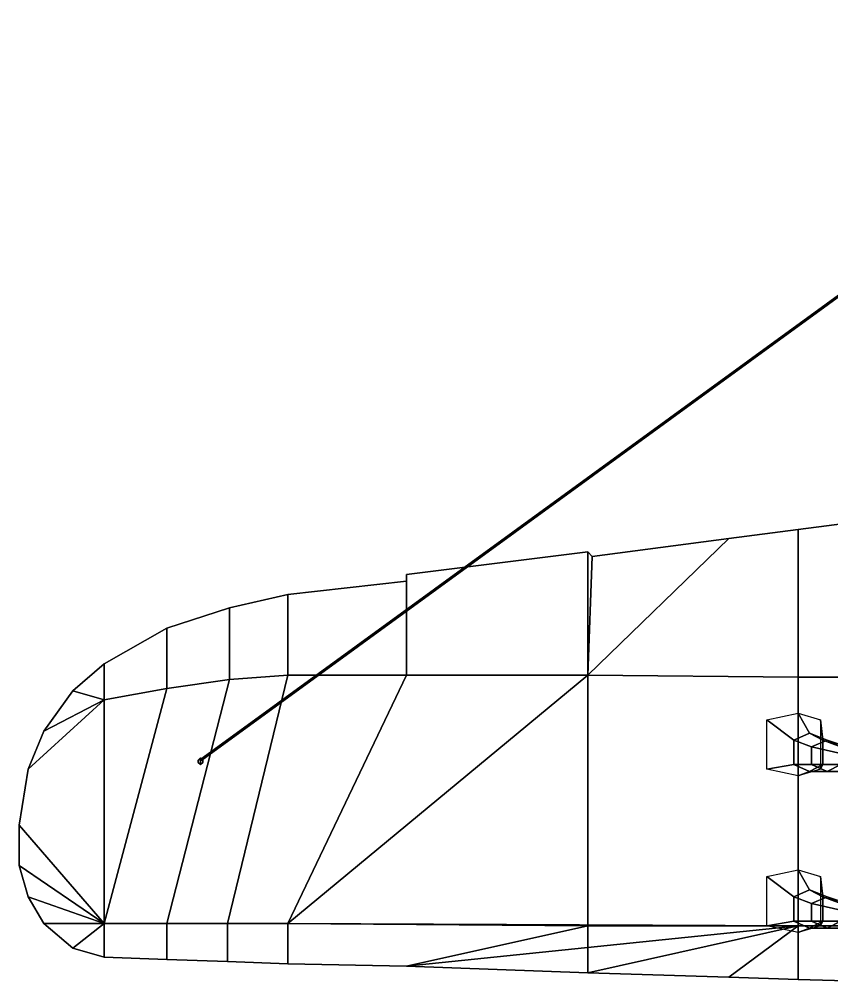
# Model space of a CAD drawing. Header units: millimetres. Extents: x -5.4 to 5.4, y -3.8 to 20.5.
# Drawn here: x -5.36 to -1.73, y -2.43 to 1.87 of the extents above; entities that cross this region are included whole.
import ezdxf

# ---------------------------------------------------------------- set-up
doc = ezdxf.new("R2010")
doc.units = ezdxf.units.MM
doc.layers.add('wing', color=5, linetype='Continuous')

msp = doc.modelspace()

# ---------------------------------------------------------------- linework, layer by layer
at = {"layer": 'wing'}
for points in [[(0, 1.87, 1.765), (-0.005, 1.87, 1.76), (-4.555, -1.44, 1.09), (-4.55, -1.44, 1.095)], [(-0.005, 1.87, 1.76), (0, 1.87, 1.755), (-4.55, -1.44, 1.085), (-4.555, -1.44, 1.09)], [(0.005, 1.87, 1.76), (0, 1.87, 1.765), (-4.55, -1.44, 1.095), (-4.545, -1.44, 1.09)], [(0, 1.87, 1.755), (0.005, 1.87, 1.76), (-4.545, -1.44, 1.09), (-4.55, -1.44, 1.085)], [(-1.5, -0.36, 0.95), (-1.5, -1.07, 0.83), (-1.88, -1.07, 0.85), (-1.88, -0.41, 0.97)], [(-1.5, -1.07, 1.07), (-1.5, -0.36, 0.95), (-1.88, -0.41, 0.97), (-1.88, -1.07, 1.11)], [(-1.88, -0.41, 0.97), (-1.88, -1.07, 0.85), (-2.82, -1.06, 0.85), (-2.19, -0.45, 0.97)], [(-1.88, -1.07, 1.11), (-1.88, -0.41, 0.97), (-2.19, -0.45, 0.97), (-2.82, -1.06, 1.08)], [(-2.19, -0.45, 0.97), (-2.82, -1.06, 0.85), (-2.82, -1.06, 0.85), (-2.8, -0.53, 0.97)], [(-2.82, -1.06, 1.08), (-2.19, -0.45, 0.97), (-2.8, -0.53, 0.97), (-2.82, -1.06, 1.08)], [(-2.82, -0.51, 0.97), (-2.82, -1.06, 0.85), (-3.63, -1.06, 0.88), (-3.63, -0.61, 0.97)], [(-2.82, -1.06, 1.08), (-2.82, -0.51, 0.97), (-3.63, -0.61, 0.97), (-3.63, -1.06, 1.06)], [(-2.8, -0.53, 0.97), (-2.82, -1.06, 0.85), (-2.82, -1.06, 0.85), (-2.82, -0.51, 0.97)], [(-2.82, -1.06, 1.08), (-2.8, -0.53, 0.97), (-2.82, -0.51, 0.97), (-2.82, -1.06, 1.08)], [(-3.63, -1.06, 1.06), (-3.63, -0.64, 0.97), (-4.16, -0.7, 0.97), (-4.16, -1.06, 1.04)], [(-3.63, -0.64, 0.97), (-3.63, -1.06, 0.88), (-4.16, -1.06, 0.9), (-4.16, -0.7, 0.97)], [(-3.63, -1.06, 1.06), (-3.63, -0.61, 0.97), (-3.63, -0.64, 0.97), (-3.63, -1.06, 1.06)], [(-3.63, -0.61, 0.97), (-3.63, -1.06, 0.88), (-3.63, -1.06, 0.88), (-3.63, -0.64, 0.97)], [(-4.16, -0.7, 0.97), (-4.16, -1.06, 0.9), (-4.42, -1.08, 0.9), (-4.42, -0.76, 0.97)], [(-4.16, -1.06, 1.04), (-4.16, -0.7, 0.97), (-4.42, -0.76, 0.97), (-4.42, -1.08, 1.03)], [(-4.42, -0.76, 0.97), (-4.42, -1.08, 0.9), (-4.7, -1.12, 0.91), (-4.7, -0.85, 0.97)], [(-4.42, -1.08, 1.03), (-4.42, -0.76, 0.97), (-4.7, -0.85, 0.97), (-4.7, -1.12, 1.01)], [(-4.7, -1.12, 1.01), (-4.7, -0.85, 0.97), (-4.98, -1.01, 0.97), (-4.98, -1.17, 1.01)], [(-4.7, -0.85, 0.97), (-4.7, -1.12, 0.91), (-4.98, -1.17, 0.91), (-4.98, -1.01, 0.97)], [(-4.98, -1.01, 0.97), (-4.98, -1.17, 0.91), (-4.98, -1.17, 0.91), (-5.12, -1.13, 0.96)], [(-4.98, -1.17, 1.01), (-4.98, -1.01, 0.97), (-5.12, -1.13, 0.96), (-4.98, -1.17, 1.01)], [(-4.16, -1.06, 0.9), (-4.43, -2.17, 0.9), (-4.7, -2.17, 0.91), (-4.42, -1.08, 0.9)], [(-4.43, -2.17, 1.03), (-4.16, -1.06, 1.04), (-4.42, -1.08, 1.03), (-4.7, -2.17, 1.01)], [(-3.63, -1.06, 0.88), (-4.16, -2.17, 0.9), (-4.43, -2.17, 0.9), (-4.16, -1.06, 0.9)], [(-4.16, -2.17, 1.04), (-3.63, -1.06, 1.06), (-4.16, -1.06, 1.04), (-4.43, -2.17, 1.03)], [(-2.82, -1.06, 0.85), (-2.82, -2.18, 0.85), (-4.16, -2.17, 0.9), (-3.63, -1.06, 0.88)], [(-1.88, -2.18, 1.11), (-1.88, -1.07, 1.11), (-2.82, -1.06, 1.08), (-4.16, -2.17, 1.04)], [(-4.16, -2.17, 1.04), (-2.82, -1.06, 1.08), (-3.63, -1.06, 1.06), (-4.16, -2.17, 1.04)], [(-1.88, -1.07, 0.85), (-1.88, -2.18, 0.85), (-2.82, -2.18, 0.85), (-2.82, -1.06, 0.85)], [(-1.5, -1.07, 0.83), (-1.5, -2.18, 0.83), (-1.88, -2.18, 0.85), (-1.88, -1.07, 0.85)], [(-1.5, -2.18, 1.07), (-1.5, -1.07, 1.07), (-1.88, -1.07, 1.11), (-1.88, -2.18, 1.11)], [(-4.42, -1.08, 0.9), (-4.7, -2.17, 0.91), (-4.98, -2.17, 0.91), (-4.7, -1.12, 0.91)], [(-4.7, -2.17, 1.01), (-4.42, -1.08, 1.03), (-4.7, -1.12, 1.01), (-4.98, -2.17, 1.01)], [(-4.98, -1.17, 1.01), (-5.12, -1.13, 0.96), (-5.25, -1.31, 0.95), (-4.98, -1.17, 1.01)], [(-5.12, -1.13, 0.96), (-4.98, -1.17, 0.91), (-4.98, -1.17, 0.91), (-5.25, -1.31, 0.95)], [(-4.7, -1.12, 0.91), (-4.98, -2.17, 0.91), (-4.98, -2.17, 0.91), (-4.98, -1.17, 0.91)], [(-4.98, -2.17, 1.01), (-4.7, -1.12, 1.01), (-4.98, -1.17, 1.01), (-4.98, -2.17, 1.01)], [(-4.98, -1.17, 1.01), (-5.32, -1.48, 0.94), (-5.36, -1.73, 0.94), (-4.98, -2.17, 1.01)], [(-5.32, -1.48, 0.94), (-4.98, -1.17, 0.91), (-4.98, -2.17, 0.91), (-5.36, -1.73, 0.94)], [(-5.25, -1.31, 0.95), (-4.98, -1.17, 0.91), (-4.98, -1.17, 0.91), (-5.32, -1.48, 0.94)], [(-4.98, -1.17, 1.01), (-5.25, -1.31, 0.95), (-5.32, -1.48, 0.94), (-4.98, -1.17, 1.01)], [(-1.83, -1.32, 0.75), (-1.9, -1.35, 0.75), (-2.02, -1.26, 0.85), (-1.88, -1.23, 0.85)], [(-1.77, -1.35, 0.75), (-1.83, -1.32, 0.75), (-1.88, -1.23, 0.85), (-1.78, -1.26, 0.85)], [(-1.9, -1.35, 0.75), (-1.9, -1.46, 0.75), (-2.02, -1.48, 0.85), (-2.02, -1.26, 0.85)], [(-1.77, -1.46, 0.75), (-1.77, -1.35, 0.75), (-1.78, -1.26, 0.85), (-1.78, -1.48, 0.85)], [(-1.75, -1.35, 0.69), (-1.82, -1.38, 0.69), (-1.9, -1.35, 0.75), (-1.83, -1.32, 0.75)], [(-1.69, -1.38, 0.69), (-1.75, -1.35, 0.69), (-1.83, -1.32, 0.75), (-1.77, -1.35, 0.75)], [(-1.82, -1.38, 0.69), (-1.82, -1.46, 0.69), (-1.9, -1.46, 0.75), (-1.9, -1.35, 0.75)], [(-1.66, -1.38, 0.61), (-1.69, -1.41, 0.61), (-1.82, -1.38, 0.69), (-1.75, -1.35, 0.69)], [(-1.69, -1.46, 0.69), (-1.69, -1.38, 0.69), (-1.77, -1.35, 0.75), (-1.77, -1.46, 0.75)], [(-1.63, -1.41, 0.61), (-1.66, -1.38, 0.61), (-1.75, -1.35, 0.69), (-1.69, -1.38, 0.69)], [(-1.69, -1.41, 0.61), (-1.69, -1.46, 0.61), (-1.82, -1.46, 0.69), (-1.82, -1.38, 0.69)], [(-4.55, -1.43, 1.02), (-4.56, -1.44, 1.02), (-4.56, -1.44, 1.1), (-4.55, -1.43, 1.1)], [(-4.55, -1.46, 1.1), (-4.55, -1.43, 1.1), (-4.56, -1.44, 1.1), (-4.56, -1.45, 1.1)], [(-4.56, -1.44, 1.02), (-4.56, -1.45, 1.02), (-4.56, -1.45, 1.1), (-4.56, -1.44, 1.1)], [(-4.56, -1.45, 1.02), (-4.55, -1.46, 1.02), (-4.55, -1.46, 1.1), (-4.56, -1.45, 1.1)], [(-4.54, -1.44, 1.02), (-4.55, -1.43, 1.02), (-4.55, -1.43, 1.1), (-4.54, -1.44, 1.1)], [(-4.54, -1.45, 1.1), (-4.54, -1.44, 1.1), (-4.55, -1.43, 1.1), (-4.55, -1.46, 1.1)], [(-4.55, -1.46, 1.02), (-4.54, -1.45, 1.02), (-4.54, -1.45, 1.1), (-4.55, -1.46, 1.1)], [(-4.54, -1.45, 1.02), (-4.54, -1.44, 1.02), (-4.54, -1.44, 1.1), (-4.54, -1.45, 1.1)], [(-1.9, -1.46, 0.75), (-1.83, -1.49, 0.75), (-1.88, -1.51, 0.85), (-2.02, -1.48, 0.85)], [(-1.82, -1.46, 0.69), (-1.75, -1.49, 0.69), (-1.83, -1.49, 0.75), (-1.9, -1.46, 0.75)], [(-1.83, -1.49, 0.75), (-1.77, -1.46, 0.75), (-1.78, -1.48, 0.85), (-1.88, -1.51, 0.85)], [(-1.75, -1.49, 0.69), (-1.69, -1.46, 0.69), (-1.77, -1.46, 0.75), (-1.83, -1.49, 0.75)], [(-1.69, -1.46, 0.61), (-1.66, -1.49, 0.61), (-1.75, -1.49, 0.69), (-1.82, -1.46, 0.69)], [(-1.66, -1.49, 0.61), (-1.63, -1.46, 0.61), (-1.69, -1.46, 0.69), (-1.75, -1.49, 0.69)], [(-5.36, -1.73, 0.94), (-4.98, -2.17, 0.91), (-4.98, -2.17, 0.91), (-5.36, -1.91, 0.94)], [(-4.98, -2.17, 1.01), (-5.36, -1.73, 0.94), (-5.36, -1.91, 0.94), (-4.98, -2.17, 1.01)], [(-4.98, -2.17, 1.01), (-5.36, -1.91, 0.94), (-5.32, -2.05, 0.94), (-4.98, -2.17, 1.01)], [(-5.36, -1.91, 0.94), (-4.98, -2.17, 0.91), (-4.98, -2.17, 0.91), (-5.32, -2.05, 0.94)], [(-1.83, -2.02, 0.75), (-1.9, -2.05, 0.75), (-2.02, -1.96, 0.85), (-1.88, -1.93, 0.85)], [(-1.77, -2.05, 0.75), (-1.83, -2.02, 0.75), (-1.88, -1.93, 0.85), (-1.78, -1.96, 0.85)], [(-1.9, -2.05, 0.75), (-1.9, -2.16, 0.75), (-2.02, -2.18, 0.85), (-2.02, -1.96, 0.85)], [(-1.77, -2.16, 0.75), (-1.77, -2.05, 0.75), (-1.78, -1.96, 0.85), (-1.78, -2.18, 0.85)], [(-1.75, -2.05, 0.69), (-1.82, -2.08, 0.69), (-1.9, -2.05, 0.75), (-1.83, -2.02, 0.75)], [(-1.69, -2.08, 0.69), (-1.75, -2.05, 0.69), (-1.83, -2.02, 0.75), (-1.77, -2.05, 0.75)], [(-4.98, -2.17, 1.01), (-5.32, -2.05, 0.94), (-5.25, -2.17, 0.95), (-4.98, -2.17, 1.01)], [(-5.32, -2.05, 0.94), (-4.98, -2.17, 0.91), (-4.98, -2.17, 0.91), (-5.25, -2.17, 0.95)], [(-1.82, -2.08, 0.69), (-1.82, -2.16, 0.69), (-1.9, -2.16, 0.75), (-1.9, -2.05, 0.75)], [(-1.66, -2.08, 0.61), (-1.69, -2.11, 0.61), (-1.82, -2.08, 0.69), (-1.75, -2.05, 0.69)], [(-1.69, -2.16, 0.69), (-1.69, -2.08, 0.69), (-1.77, -2.05, 0.75), (-1.77, -2.16, 0.75)], [(-1.63, -2.11, 0.61), (-1.66, -2.08, 0.61), (-1.75, -2.05, 0.69), (-1.69, -2.08, 0.69)], [(-1.69, -2.11, 0.61), (-1.69, -2.16, 0.61), (-1.82, -2.16, 0.69), (-1.82, -2.08, 0.69)], [(-4.98, -2.17, 1.01), (-5.25, -2.17, 0.95), (-5.12, -2.28, 0.96), (-4.98, -2.17, 1.01)], [(-5.25, -2.17, 0.95), (-4.98, -2.17, 0.91), (-4.98, -2.17, 0.91), (-5.12, -2.28, 0.96)], [(-5.12, -2.28, 0.96), (-4.98, -2.17, 0.91), (-4.98, -2.17, 0.91), (-4.98, -2.32, 0.97)], [(-4.98, -2.17, 1.01), (-5.12, -2.28, 0.96), (-4.98, -2.32, 0.97), (-4.98, -2.17, 1.01)], [(-4.7, -2.33, 0.97), (-4.7, -2.17, 1.01), (-4.98, -2.17, 1.01), (-4.98, -2.32, 0.97)], [(-4.7, -2.17, 0.91), (-4.7, -2.33, 0.97), (-4.98, -2.32, 0.97), (-4.98, -2.17, 0.91)], [(-4.43, -2.17, 0.9), (-4.43, -2.34, 0.97), (-4.7, -2.33, 0.97), (-4.7, -2.17, 0.91)], [(-4.43, -2.34, 0.97), (-4.43, -2.17, 1.03), (-4.7, -2.17, 1.01), (-4.7, -2.33, 0.97)], [(-4.16, -2.35, 0.97), (-4.16, -2.17, 1.04), (-4.43, -2.17, 1.03), (-4.43, -2.34, 0.97)], [(-4.16, -2.17, 0.9), (-4.16, -2.35, 0.97), (-4.43, -2.34, 0.97), (-4.43, -2.17, 0.9)], [(-3.63, -2.36, 0.97), (-1.88, -2.18, 1.11), (-4.16, -2.17, 1.04), (-4.16, -2.35, 0.97)], [(-2.82, -2.18, 0.85), (-3.63, -2.36, 0.97), (-4.16, -2.35, 0.97), (-4.16, -2.17, 0.9)], [(-2.82, -2.39, 0.97), (-1.88, -2.18, 1.11), (-1.88, -2.18, 1.11), (-3.63, -2.36, 0.97)], [(-2.82, -2.18, 0.85), (-2.82, -2.39, 0.97), (-3.63, -2.36, 0.97), (-2.82, -2.18, 0.85)], [(-2.19, -2.41, 0.97), (-1.88, -2.18, 1.11), (-1.88, -2.18, 1.11), (-2.82, -2.39, 0.97)], [(-1.88, -2.18, 0.85), (-2.19, -2.41, 0.97), (-2.82, -2.39, 0.97), (-2.82, -2.18, 0.85)], [(-1.88, -2.42, 0.97), (-1.88, -2.18, 1.11), (-1.88, -2.18, 1.11), (-2.19, -2.41, 0.97)], [(-1.88, -2.18, 0.85), (-1.88, -2.42, 0.97), (-2.19, -2.41, 0.97), (-1.88, -2.18, 0.85)], [(-1.9, -2.16, 0.75), (-1.83, -2.19, 0.75), (-1.88, -2.21, 0.85), (-2.02, -2.18, 0.85)], [(-1.82, -2.16, 0.69), (-1.75, -2.19, 0.69), (-1.83, -2.19, 0.75), (-1.9, -2.16, 0.75)], [(-1.83, -2.19, 0.75), (-1.77, -2.16, 0.75), (-1.78, -2.18, 0.85), (-1.88, -2.21, 0.85)], [(-1.5, -2.43, 0.95), (-1.5, -2.18, 1.07), (-1.88, -2.18, 1.11), (-1.88, -2.42, 0.97)], [(-1.5, -2.18, 0.83), (-1.5, -2.43, 0.95), (-1.88, -2.42, 0.97), (-1.88, -2.18, 0.85)], [(-1.75, -2.19, 0.69), (-1.69, -2.16, 0.69), (-1.77, -2.16, 0.75), (-1.83, -2.19, 0.75)], [(-1.69, -2.16, 0.61), (-1.66, -2.19, 0.61), (-1.75, -2.19, 0.69), (-1.82, -2.16, 0.69)], [(-1.66, -2.19, 0.61), (-1.63, -2.16, 0.61), (-1.69, -2.16, 0.69), (-1.75, -2.19, 0.69)]]:
    msp.add_3dface(points, dxfattribs=at)

doc.saveas('drawing.dxf')
